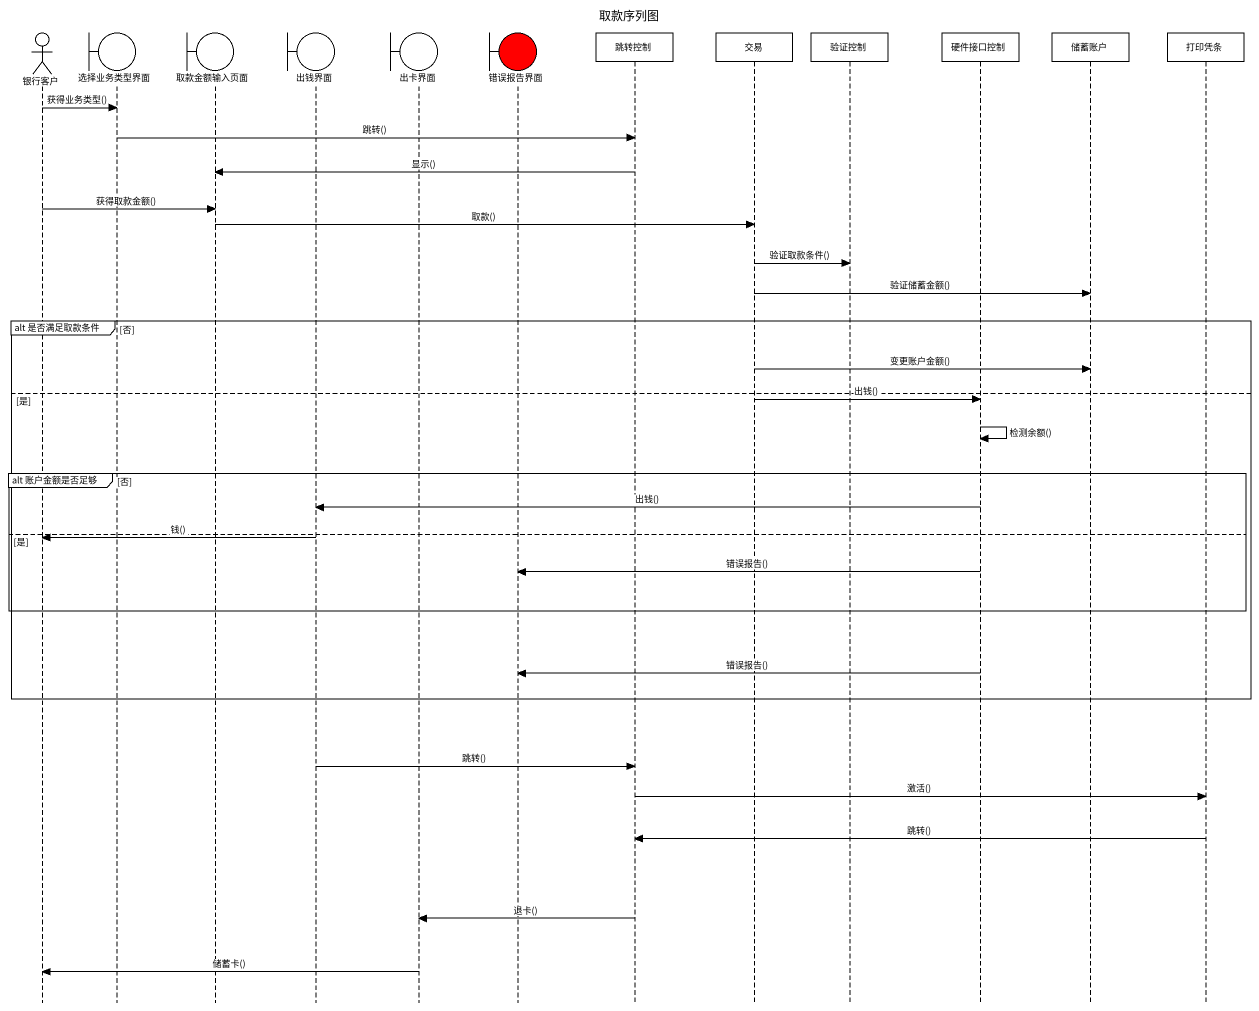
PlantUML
@startuml
title 取款序列图
hide footbox
actor 银行客户
boundary 选择业务类型界面
boundary 取款金额输入页面
boundary 出钱界面
boundary 出卡界面
boundary 错误报告界面 #FF0000
participant 跳转控制
participant 交易
participant 验证控制
participant 硬件接口控制
participant 储蓄账户
participant 打印凭条

银行客户 -> 选择业务类型界面 : 获得业务类型()
选择业务类型界面 -> 跳转控制 : 跳转()
跳转控制 -> 取款金额输入页面 : 显示()
银行客户 -> 取款金额输入页面 : 获得取款金额()
取款金额输入页面 -> 交易 : 取款()
交易 -> 验证控制 : 验证取款条件()
交易 -> 储蓄账户 : 验证储蓄金额()
group alt 是否满足取款条件 [否]
  交易 -> 储蓄账户 : 变更账户金额()
else 是
  交易 -> 硬件接口控制 : 出钱()
  硬件接口控制 -> 硬件接口控制 : 检测余额()
  group alt 账户金额是否足够 [否]
    硬件接口控制 -> 出钱界面 : 出钱()
  else 是
    出钱界面 -> 银行客户 : 钱()
    硬件接口控制 -> 错误报告界面 : 错误报告()
  end
  硬件接口控制 -> 错误报告界面 : 错误报告()
end
出钱界面 -> 跳转控制 : 跳转()
跳转控制 -> 打印凭条 : 激活()
打印凭条 -> 跳转控制 : 跳转()
跳转控制 -> 出卡界面 : 退卡()
出卡界面 -> 银行客户 : 储蓄卡()
@enduml
